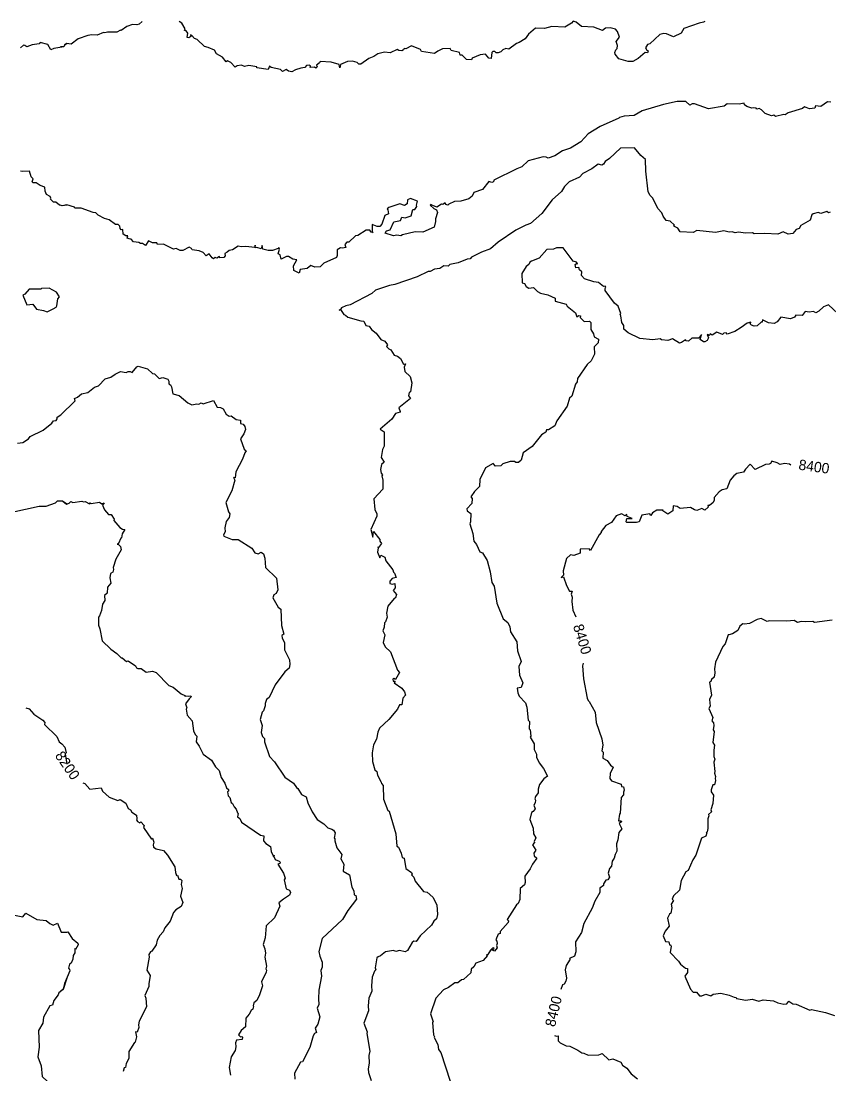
# Model space of a CAD drawing. Extents: x 9339 to 13216, y 3769 to 6935.
# Drawn here: x 10475 to 11070, y 6151 to 6927 of the extents above; entities that cross this region are included whole.
import ezdxf
from ezdxf.enums import TextEntityAlignment as Align

# ---------------------------------------------------------------- set-up
doc = ezdxf.new("R2010")
doc.units = 0
doc.header["$MEASUREMENT"] = 0
for name, color, linetype in [('DTM_SURFACE_CON', 9, 'Continuous'), ('DTM_SURFACE_ICON', 251, 'Continuous'), ('DTM_TEXT_ICON', 251, 'Continuous')]:
    doc.layers.add(name, color=color, linetype=linetype)
doc.styles.add('TMODELF', font='tmodelf')

msp = doc.modelspace()

# ---------------------------------------------------------------- linework, layer by layer
at = {"layer": 'DTM_SURFACE_CON', "linetype": 'Continuous', "flags": 128}
for points, elevation in [([(10564.29, 6926.98), (10562.06, 6924.79), (10560.3, 6924.32), (10557.11, 6924.56), (10553, 6923.21), (10548.8, 6920.18), (10548.34, 6920.51), (10545.54, 6918.97), (10538.67, 6919.12), (10536.71, 6918.51), (10535.82, 6918.7), (10531.07, 6916.81), (10527.24, 6916.99), (10524.18, 6916.43), (10517.13, 6914.03), (10512.05, 6910.07), (10508.55, 6910.58), (10506.98, 6909.42), (10506.63, 6908.29), (10504.07, 6908.12)], 2511.55), ([(10978.49, 6926.98), (10977.51, 6926.25), (10974.15, 6925.69), (10963.06, 6921.71), (10960.91, 6918.29), (10955.27, 6915.68), (10950.27, 6917.74), (10948.16, 6918.07), (10945.4, 6917.26), (10938.04, 6910.35), (10936.12, 6909.97), (10934.7, 6907.49), (10935.74, 6905.72), (10936.8, 6905.19), (10936.16, 6903.9), (10934.54, 6904.08), (10929.31, 6899.56), (10925.47, 6897.37), (10921.98, 6897.34), (10915.15, 6899.34), (10912.36, 6902.83), (10912.24, 6904.02), (10912.91, 6905.9), (10913.88, 6906.99), (10914.14, 6909.28), (10913.21, 6912.15), (10915.5, 6915.42), (10914.02, 6919.57), (10912.71, 6921.21), (10908.75, 6922.11), (10905.3, 6921.96), (10903.07, 6920.23), (10896.7, 6922.72), (10887.55, 6923.28), (10883.82, 6926.27), (10881.41, 6927.17), (10880.27, 6925.65), (10875.27, 6922.79), (10865.84, 6923.18), (10860.41, 6921.7), (10853.85, 6921.86), (10848.68, 6917.56), (10846.08, 6914.05), (10841.8, 6911.37), (10839.78, 6910.63), (10834.06, 6906.59), (10831.93, 6907.01), (10829.62, 6906.07), (10828.26, 6904.61), (10826.24, 6903.79), (10824.73, 6903.81), (10823.79, 6904.66), (10822.33, 6904.7), (10821.51, 6904.13), (10821.16, 6899.6), (10819.42, 6899.98), (10817.07, 6902.81), (10812.98, 6902.26), (10807.09, 6899.86), (10806.61, 6898.54), (10802.96, 6898.79), (10799.86, 6902.01), (10798.31, 6902.1), (10797.78, 6904.03), (10791.58, 6905.47), (10790.84, 6907.02), (10785.38, 6906.68), (10781.83, 6904.99), (10779.51, 6903.26), (10769.74, 6904.85), (10769.07, 6906.2), (10762.42, 6908.91), (10758.32, 6906.65), (10757.15, 6907.06), (10756.61, 6905.91), (10755.33, 6905.38), (10753.07, 6905.59), (10751.9, 6906.29), (10746.69, 6903.85), (10742.69, 6904.26), (10737.67, 6903.06), (10734.86, 6901.11), (10731, 6899.73), (10725.07, 6895.34), (10723.71, 6895.37), (10722.45, 6896.55), (10719.06, 6897.57), (10715.25, 6897.44), (10710.33, 6895.11), (10709.77, 6892.78), (10709.29, 6895.29), (10703.4, 6896.95), (10695.37, 6897.5), (10694.88, 6896.54), (10692.61, 6894.63), (10693.14, 6893.41), (10692.07, 6892.56), (10691.04, 6893.14), (10687.92, 6892.97), (10688.08, 6894.29), (10687.14, 6894.8), (10685.23, 6894.36), (10683.87, 6892.97), (10680.96, 6892.6), (10676.99, 6891.22), (10674.48, 6889.73), (10671.96, 6890.32), (10670.17, 6891.47), (10667.59, 6890.01), (10666.01, 6891.44), (10659.06, 6892.94), (10658.05, 6893.99), (10656.91, 6891.61), (10648.62, 6892.65), (10648.57, 6893.58), (10642.77, 6894.44), (10639.43, 6893.84), (10637.25, 6894.69), (10634.27, 6894.13), (10632.76, 6893.35), (10629.47, 6896.59), (10627.02, 6897.8), (10625.97, 6897.24), (10623.37, 6900.51), (10618.85, 6903.14), (10617.57, 6905.74), (10612.8, 6907.77), (10610.07, 6908.34), (10604.64, 6913.68), (10602.75, 6914.37), (10600.77, 6916.63), (10599.81, 6916.99), (10600.08, 6915.86), (10598.62, 6914.75), (10597.33, 6915.18), (10597.92, 6918.2), (10596.55, 6919.95), (10595.41, 6920.17), (10595.89, 6921.42), (10593.53, 6925.64), (10591.41, 6926.98)], 2511.55), ([(10508.66, 6910.5), (10506.98, 6909.42), (10506.63, 6908.29), (10499.2, 6906.91), (10496.99, 6906.03), (10494.69, 6909.88), (10489.15, 6911.32), (10488.4, 6910.48), (10483.27, 6909.74), (10479.29, 6908.26), (10477.95, 6909.25), (10476.76, 6909.42), (10474.68, 6907.4)], 2511.55), ([(11071.13, 6867.51), (11068.63, 6867.6), (11063.71, 6864.38), (11059.99, 6864.83), (11059.45, 6863.14), (11055.52, 6862.65), (11051.88, 6863.98), (11050.21, 6862.72), (11039.72, 6859.59), (11037.55, 6858.19), (11036.56, 6858.39), (11030.55, 6856.81), (11029.15, 6857.89), (11027.48, 6857.51), (11022.75, 6859.09), (11020.13, 6861.88), (11018.45, 6862.81), (11016.74, 6862.4), (11016.13, 6862.98), (11014.32, 6863.32), (11013.07, 6862.98), (11009.26, 6864.35), (11007.57, 6865.47), (11007.32, 6866.7), (11003.64, 6866.03), (10994.84, 6866.2), (10992.7, 6864.62), (10981.06, 6862.64), (10970.74, 6866.13), (10969.09, 6866.3), (10967.28, 6865.22), (10964.43, 6867.96), (10957.97, 6867.91), (10948.01, 6865.77), (10932.37, 6860.97), (10926.33, 6857.64), (10919.07, 6857.12), (10915.52, 6856.29), (10915.01, 6855.63), (10901.33, 6849.66), (10892.51, 6844.17), (10887.15, 6838.17), (10879.47, 6833.65), (10873.65, 6831.53), (10868.05, 6827.94), (10863.09, 6826.2), (10861.64, 6826.95), (10859.45, 6827.12), (10848.47, 6824.19), (10843.79, 6819.8), (10840, 6818.45), (10823.13, 6810.15), (10822.93, 6808.89), (10821.58, 6808.21), (10819.46, 6809), (10814.73, 6803.25), (10808.39, 6800.97), (10807.13, 6798.3), (10804.78, 6796.24), (10798.71, 6794.63), (10794.25, 6794.24), (10789.94, 6792.35), (10789.16, 6791.55), (10787.75, 6792.15), (10787.29, 6793.44), (10785.44, 6792.07), (10784.56, 6792.48), (10781.03, 6790.04), (10777.06, 6791.85), (10777.02, 6792.35), (10776.34, 6791.52), (10778.88, 6789.06), (10780.96, 6788.13), (10781.69, 6786.26), (10780.09, 6781.45), (10780.26, 6779.68), (10779.16, 6775.47), (10770.89, 6771.84), (10765.22, 6771.95), (10755.86, 6769.82), (10754.6, 6768.98), (10751.72, 6769.64), (10749.17, 6768.94), (10743.2, 6771.11), (10744.2, 6772.73), (10746.73, 6773.52), (10749.43, 6779.4), (10754.41, 6780.36), (10755.35, 6782.87), (10757.86, 6782.29), (10762.22, 6783.87), (10763.37, 6788.35), (10764.87, 6788.46), (10766.38, 6790.77), (10766.16, 6791.6), (10766.88, 6794.53), (10761.8, 6796.48), (10759.52, 6795.65), (10759.4, 6792.73), (10757.21, 6791.41), (10753.87, 6792.54), (10745.79, 6789.89), (10744.63, 6788.91), (10745.15, 6788.13), (10745.44, 6785.26), (10742.94, 6784.14), (10740.71, 6777.61), (10739.15, 6776.01), (10737.11, 6776.04), (10733.52, 6777.33), (10733.58, 6771.93), (10734.33, 6771.58), (10732.75, 6771.86), (10731.78, 6773.24), (10729.22, 6773.16), (10723.05, 6769.37), (10721.22, 6769.02), (10716.32, 6764.45), (10714.98, 6764.48), (10713.46, 6762.69), (10714.12, 6760.36), (10711.58, 6759.86), (10710.28, 6760.25), (10707.88, 6758.85), (10707.88, 6754.49), (10707.15, 6753.01), (10697.89, 6748.87), (10695.34, 6746.13), (10691.21, 6746.06), (10688.29, 6747.18), (10685.74, 6744.9), (10680.57, 6744.29), (10679.71, 6741.68), (10675.85, 6743.55), (10675.68, 6747.07), (10678, 6751.27), (10675.08, 6751.99), (10671.89, 6753.93), (10670.5, 6753.74), (10666.58, 6751.94), (10665.75, 6755.08), (10664.27, 6755.81), (10665.34, 6759.18), (10664.9, 6760.57), (10664.25, 6759.64), (10660.11, 6758.25), (10657, 6758.25), (10653.12, 6759.17), (10652.55, 6761.84), (10651.71, 6759.38), (10648.75, 6760.39), (10647.45, 6760.34), (10647.44, 6762.21), (10647.15, 6760.46), (10640.53, 6761.11), (10637.07, 6760.97), (10634.92, 6761.47), (10630.63, 6758.7), (10628.18, 6758.31), (10626.87, 6756.94), (10625.04, 6756.16), (10625.4, 6754.36), (10624.33, 6753.01), (10621.27, 6752.9), (10621.13, 6753.84), (10619.13, 6752.55), (10618.04, 6752.98), (10616.73, 6752), (10615.7, 6752.74), (10613.61, 6755.84), (10611.22, 6754.22), (10609.02, 6756.79), (10606.18, 6758.09), (10601.01, 6758.75), (10600.6, 6759.68), (10598.83, 6760.8), (10594.08, 6758.24), (10592.2, 6758.28), (10589.28, 6759.66), (10587.35, 6759.3), (10579.92, 6762.88), (10575.46, 6762.67), (10575.11, 6763.86), (10571.89, 6764.01), (10568.99, 6765.31), (10566.76, 6762.03), (10564.56, 6763.38), (10563.04, 6763.46), (10561.75, 6764.12), (10557.78, 6764.68), (10556.21, 6766.6), (10554.55, 6766.74), (10553.26, 6767.45), (10553.6, 6769), (10552.27, 6769.11), (10550.31, 6770.38), (10549.93, 6773.71), (10548.84, 6773.59), (10548.03, 6774.36), (10547.84, 6776.15), (10546.52, 6777.32), (10544.49, 6777.29), (10539.94, 6780.89), (10536.61, 6781.7), (10531.86, 6784.35), (10530.03, 6786.11), (10528.25, 6786.16), (10519.23, 6789.41), (10514.64, 6789.45), (10514.29, 6790.24), (10508.88, 6791.8), (10505.24, 6791.15), (10504.07, 6791.54)], 2523.74), ([(11070.65, 6786.5), (11069.52, 6785.94), (11068.27, 6786.86), (11063.76, 6785.39), (11061.94, 6786.15), (11058.11, 6785.17), (11057.17, 6784.5), (11055.95, 6780.61), (11048.96, 6776.68), (11047.81, 6774.55), (11045.71, 6773.69), (11043.23, 6770.79), (11039.81, 6770.35), (11036.07, 6772.12), (11032.1, 6770.4), (11022.64, 6770.86), (11014.77, 6770.41), (11013.6, 6771.2), (11008.33, 6771.08), (11003.31, 6771.64), (11000.67, 6771.31), (10998.57, 6771.93), (10996.23, 6771.77), (10992.38, 6772.84), (10986.29, 6771.5), (10972.52, 6772.91), (10969.72, 6771.42), (10960.37, 6771.92), (10958.45, 6774.61), (10955.69, 6776.07), (10956.13, 6776.85), (10952.83, 6779.85), (10950.06, 6780.4), (10947.67, 6783.58), (10946.84, 6785.98), (10943.87, 6789.25), (10940.04, 6796.83), (10938.26, 6798.76), (10936.77, 6801.52), (10934.96, 6816.59), (10934.67, 6825.24), (10931.38, 6828.2), (10926.56, 6833.87), (10916.28, 6833.67), (10908.24, 6825.9), (10904.98, 6823.71), (10903.84, 6821.82), (10902.64, 6821.13), (10899.8, 6821.84), (10895.21, 6818.37), (10888.51, 6814.98), (10886.14, 6812.32), (10878.57, 6808.91), (10875.01, 6805.44), (10872.91, 6801.71), (10866.09, 6795.48), (10858.44, 6785.57), (10850.13, 6778.09), (10846.73, 6776.97), (10839.36, 6773.15), (10826.26, 6764.33), (10820.7, 6759.5), (10814.03, 6757.05), (10806.7, 6753.36), (10805.66, 6752.04), (10803.46, 6751.84), (10796.76, 6749.16), (10790.71, 6748.01), (10789.49, 6746.83), (10786.33, 6746.85), (10783.32, 6745.09), (10779.36, 6744.62), (10776.16, 6742.88), (10774.73, 6742.76), (10766.76, 6738.85), (10750.28, 6733.34), (10746.25, 6732.49), (10735.94, 6728.99), (10733.2, 6726.66), (10717.37, 6718.28), (10714.25, 6717.61), (10711.05, 6716.15), (10710.26, 6714.88), (10709.16, 6714.34), (10710.31, 6714.74), (10712.69, 6711.04), (10713.82, 6710.7), (10715.69, 6709.11), (10725.11, 6706.47), (10727.48, 6706.25), (10728.75, 6703.12), (10731.29, 6702.52), (10733.09, 6700.12), (10736.4, 6697.49), (10740, 6692.83), (10742.87, 6691.54), (10744.83, 6688.92), (10744.2, 6687.63), (10745.91, 6685.79), (10747.38, 6685.2), (10749.61, 6681.28), (10752.14, 6680.46), (10754.44, 6678.79), (10756.48, 6674.52), (10757.98, 6674.71), (10756.98, 6672.26), (10757.66, 6669.23), (10761.44, 6665.55), (10762.72, 6660.86), (10761.83, 6654.2), (10760.72, 6653.72), (10760.2, 6651.33), (10761.84, 6649.38), (10753.07, 6642.39), (10754.2, 6639.82), (10754.07, 6639.18), (10750.8, 6638.22), (10748.04, 6634.16), (10739.37, 6626.67), (10742.38, 6624.63), (10742.42, 6614.28), (10741.18, 6611.63), (10740.19, 6605.95), (10742.37, 6602.32), (10740.29, 6600.78), (10739.54, 6597.09), (10740.07, 6594.21), (10741.19, 6592.97), (10740.56, 6592.34), (10741.43, 6589.15), (10741.46, 6582.58), (10734.66, 6575.43), (10735.38, 6567.48), (10736.92, 6564.47), (10736.86, 6562.71), (10732.43, 6552.77), (10733.93, 6547.11), (10734.45, 6551.46), (10739.07, 6545.36), (10739.16, 6544.21), (10740.39, 6542.63), (10738.13, 6539.66), (10737.68, 6539.87), (10738.02, 6539.4), (10737.55, 6536.26), (10739.26, 6532.1), (10739.98, 6533.92), (10742.92, 6532.48), (10743.59, 6529.66), (10748.83, 6523.23), (10749.11, 6521.53), (10749.98, 6520.73), (10751.31, 6517.55), (10748.32, 6516.69), (10746.51, 6514.82), (10746.57, 6513.17), (10748.51, 6512.57), (10750.28, 6513.08), (10750.47, 6509.92), (10748.9, 6507.87), (10751.56, 6505.07), (10750.75, 6502.46), (10749.78, 6502.01), (10745.16, 6496.37), (10744.12, 6491.32), (10744.51, 6488.2), (10743.33, 6484.84), (10742.59, 6484.04), (10742.4, 6480.95), (10741.37, 6478.29), (10742.91, 6475.34), (10741.72, 6469.68), (10743.1, 6466.51), (10747.12, 6462.78), (10752.13, 6449.2), (10753.6, 6447.65), (10750.76, 6442.33), (10749.53, 6443.22), (10748.79, 6442.53), (10749.03, 6441.27), (10750.35, 6441.25), (10749.74, 6439.85), (10755.26, 6436.02), (10757.35, 6433.3), (10758.17, 6430.95), (10756, 6428.61), (10755.43, 6423.67), (10753.64, 6423.84), (10752.21, 6420.44), (10745.7, 6413.07), (10738.97, 6406.49), (10737.82, 6403.55), (10736.71, 6398.48), (10734.44, 6394.4), (10733.54, 6388.43), (10733.81, 6382.13), (10735.38, 6375.84), (10737, 6374.74), (10737.5, 6371.91), (10740.25, 6366.9), (10740.37, 6365.87), (10741.64, 6364.29), (10741.79, 6354.34), (10745.1, 6346.07), (10745.96, 6345.53), (10751.02, 6328.82), (10751.6, 6319.63), (10752.83, 6318.87), (10754.9, 6314.42), (10755.62, 6311.39), (10757.11, 6310.81), (10758.3, 6303.15), (10762.5, 6300.34), (10762.89, 6299.44), (10762.49, 6298.65), (10764.31, 6296.75), (10765.18, 6293.81), (10771.41, 6286.22), (10773.91, 6285.84), (10778.21, 6282.13), (10781.17, 6276.6), (10781.64, 6269.38), (10780.92, 6266.18), (10778.94, 6264.47), (10777.13, 6261.6), (10768.8, 6253.78), (10765.86, 6249.62), (10764.24, 6249.67), (10763.06, 6248.87), (10759.65, 6242.93), (10757.86, 6242.01), (10753.77, 6242.95), (10750.94, 6242.22), (10749.28, 6242.86), (10743.34, 6241.95), (10739.67, 6238.94), (10737.85, 6238.3), (10736.87, 6237.38), (10735.81, 6230.04), (10736.19, 6228.67), (10735.2, 6227.64), (10733.44, 6223.32), (10732.96, 6216.83), (10733.37, 6212.93), (10731.15, 6207.68), (10730.48, 6202.14), (10730.74, 6198.39), (10727.46, 6189.41), (10729.89, 6183.08), (10729.57, 6181.86), (10731.79, 6168.81), (10731.16, 6165.55), (10731.35, 6160.01), (10730.54, 6155.8), (10730.82, 6153.11), (10732.91, 6147.15)], 2535.94), ([(10508.66, 6791.67), (10505.25, 6791.15), (10503.41, 6791.7), (10500.62, 6793.76), (10498.85, 6793.9), (10496.79, 6796.15), (10497, 6796.79), (10496.38, 6797.9), (10493.78, 6799.59), (10492.75, 6801.97), (10492.47, 6804.85), (10489.19, 6806.17), (10486.31, 6808.07), (10483.93, 6808.03), (10483.35, 6808.76), (10483.97, 6810.96), (10482.45, 6812.4), (10481.19, 6816.71), (10476.39, 6816.33), (10474.54, 6816.74)], 2523.74), ([(11076.44, 6711.89), (11069.46, 6718.23), (11065.69, 6716.83), (11062.38, 6713.56), (11060.14, 6712.46), (11058.37, 6713.31), (11055.28, 6712.89), (11052.27, 6713.4), (11050.07, 6710.51), (11045.44, 6710.75), (11044.39, 6709.15), (11041.53, 6707.91), (11034.32, 6709.12), (11031.58, 6705.79), (11029.36, 6704.51), (11025.29, 6704.94), (11020.75, 6707.13), (11020.57, 6705.42), (11019.88, 6705.47), (11016.89, 6702.78), (11014.63, 6702.57), (11012.81, 6703.2), (11011.85, 6704.3), (11012.2, 6705.39), (11009.55, 6704.84), (11005.28, 6701.45), (11000.41, 6698.62), (10994.93, 6696.67), (10994.19, 6697.66), (10992.52, 6697.42), (10991.34, 6696.3), (10987.33, 6698.04), (10983.74, 6695.85), (10982.29, 6696.81), (10981.7, 6695.36), (10981.13, 6696.2), (10980.21, 6696.31), (10981.07, 6693.86), (10980.15, 6691.9), (10978.52, 6691.03), (10977.44, 6691.1), (10974.98, 6692.67), (10975.93, 6696.39), (10973.92, 6693.7), (10968.93, 6693.78), (10966.33, 6691.51), (10964.65, 6691.82), (10964.09, 6692.56), (10961.16, 6690.42), (10959.7, 6689.99), (10954.59, 6693.32), (10951.13, 6692.09), (10946.56, 6692.51), (10945.53, 6693.1), (10940.06, 6692.4), (10930.55, 6693.46), (10921.88, 6697.64), (10918.77, 6700.4), (10918.75, 6702.95), (10917.32, 6705.22), (10916.6, 6710.25), (10916, 6711.23), (10916.58, 6711.9), (10914.61, 6717.2), (10912, 6719.4), (10905.04, 6728.71), (10905.04, 6730.27), (10905.6, 6731.27), (10905.04, 6731.9), (10903.78, 6731.8), (10900.07, 6734.77), (10896.66, 6735.16), (10889.72, 6737.43), (10887.53, 6739.76), (10887.8, 6742.48), (10886.19, 6744.11), (10885.64, 6745.62), (10883.48, 6745.43), (10882.86, 6747.91), (10884.06, 6748.78), (10884.56, 6748.38), (10884.06, 6749.56), (10881.47, 6750.4), (10874.24, 6760.21), (10869.26, 6760.33), (10866.9, 6759.34), (10862.22, 6758.9), (10856.41, 6752.73), (10850.72, 6750.52), (10849.7, 6749.72), (10848.74, 6747.88), (10846.79, 6746.45), (10843.72, 6741.3), (10843.97, 6734.45), (10845.73, 6734.08), (10846.94, 6731.64), (10848.8, 6730.5), (10852.19, 6730.92), (10855.27, 6728.04), (10857.45, 6726.72), (10862.96, 6725.62), (10868.13, 6723.15), (10868.3, 6720.84), (10876.27, 6718.66), (10876.96, 6717.25), (10883.28, 6712.43), (10884.28, 6709.35), (10885.72, 6710.46), (10886.77, 6710.11), (10886.72, 6709.04), (10889.7, 6706.02), (10893.46, 6706.26), (10894.51, 6705.14), (10894.42, 6700.05), (10896.56, 6696.9), (10896.94, 6694.61), (10900.03, 6693.06), (10899.89, 6690.33), (10896.95, 6687.37), (10897.14, 6682.01), (10894.85, 6677.14), (10891.84, 6674.2), (10884.72, 6664.03), (10884.55, 6661.6), (10883.11, 6659.77), (10880.56, 6650.89), (10878.76, 6649.5), (10877.06, 6643.76), (10869.45, 6632.73), (10867.9, 6629.18), (10863.4, 6626.29), (10861.97, 6626.1), (10861.47, 6624.59), (10858.13, 6622.52), (10851.25, 6614), (10844.74, 6609.33), (10843.1, 6603.96), (10841.35, 6602.18), (10839.35, 6602.15), (10838.42, 6602.8), (10835.06, 6602.98), (10829.69, 6601.13), (10828.36, 6599.74), (10824.33, 6599.58), (10822.7, 6601.48), (10816.92, 6598.28), (10812.69, 6589.56), (10812.6, 6584.42), (10808.98, 6580.72), (10806.19, 6576.81), (10807.24, 6575.73), (10806.8, 6571.88), (10803.25, 6567.96), (10803.58, 6566.68), (10806.19, 6564.57), (10806, 6558.41), (10805.52, 6556.9), (10807.51, 6549.79), (10808.4, 6544.27), (10810.31, 6541.84), (10812.9, 6536.37), (10814.81, 6535.66), (10818.13, 6529.92), (10820.44, 6521.79), (10821.54, 6513.86), (10823.38, 6511.22), (10825.18, 6498.57), (10829.9, 6487.09), (10833.28, 6484.45), (10834.99, 6481.23), (10835.29, 6477.41), (10840.06, 6470.05), (10840.42, 6463.47), (10843.1, 6455.56), (10841.49, 6451.93), (10841.98, 6445.6), (10844.41, 6439.95), (10843.26, 6436.53), (10840.22, 6435.97), (10840.65, 6432.54), (10841.86, 6430.08), (10846.31, 6425.11), (10847.27, 6422.13), (10848.46, 6412.52), (10849.26, 6411.45), (10849.09, 6406.01), (10849.8, 6405.27), (10850.24, 6400.78), (10849.75, 6399.97), (10852.68, 6395.09), (10852.88, 6390.94), (10854.42, 6387.41), (10854.47, 6385.3), (10856.53, 6381.14), (10859.75, 6376.91), (10862.69, 6371.29), (10859.97, 6369.23), (10856.72, 6365), (10855.75, 6361.75), (10855.72, 6359.04), (10853.68, 6356.38), (10853.29, 6354.65), (10853.78, 6353.64), (10853.43, 6351.49), (10852.47, 6349.92), (10853.52, 6347.15), (10852.09, 6345.19), (10850.81, 6344.59), (10849.66, 6339.4), (10851.96, 6333), (10852.31, 6328.85), (10854.07, 6325.8), (10852.88, 6323.12), (10853.12, 6322.44), (10851.46, 6320.72), (10854, 6316.66), (10852.44, 6314.51), (10852.82, 6312.65), (10854.75, 6310.98), (10851.58, 6306.47), (10849.95, 6303.08), (10845.81, 6297.62), (10846.1, 6293.04), (10845.74, 6291.34), (10842.58, 6288.55), (10842.23, 6280.31), (10840.92, 6277.49), (10839.69, 6276.46), (10832.98, 6265.67), (10833.94, 6264.62), (10833.66, 6263.43), (10827.79, 6256.88), (10827.77, 6255.38), (10826.32, 6254.87), (10824.49, 6250.75), (10825.35, 6249.73), (10825.64, 6248.1), (10825.17, 6246.68), (10825.44, 6244.85), (10823.62, 6242.4), (10821.63, 6243.31), (10823.45, 6244.17), (10823.14, 6244.87), (10822.16, 6244.69), (10820.58, 6243.22), (10818.73, 6239.99), (10817.6, 6239.76), (10818.45, 6239.31), (10815.13, 6235.48), (10809.86, 6233.45), (10808.26, 6230.94), (10806.45, 6229.25), (10806.06, 6226.47), (10800.65, 6221.51), (10799.32, 6221.25), (10796.64, 6219.07), (10794.41, 6219.11), (10789.63, 6215.64), (10786.06, 6213.87), (10780.33, 6207.79), (10776.52, 6196.23), (10778.53, 6190.31), (10778, 6189.87), (10778.63, 6180.72), (10779.51, 6179.22), (10779.13, 6178.81), (10781.92, 6173.69), (10782.33, 6170.1), (10783.96, 6167.79), (10791.05, 6146.79)], 2548.13), ([(10504.07, 6637.12), (10514.8, 6647.69), (10514.44, 6649.18), (10516.72, 6650.21), (10519.5, 6652.83), (10524.17, 6653.66), (10529.18, 6657.75), (10531.98, 6658.73), (10536.91, 6663.88), (10541.17, 6665.01), (10544.24, 6667.24), (10548.39, 6669.1), (10552.39, 6668.53), (10553.85, 6669.26), (10555.5, 6669.18), (10556.9, 6668.47), (10560.27, 6672.53), (10561.32, 6673.04), (10568.17, 6671.19), (10571.85, 6667.81), (10573.35, 6667.49), (10576.83, 6663.91), (10579.43, 6664.72), (10582.99, 6663.43), (10583.84, 6661.97), (10583.77, 6660.21), (10585.03, 6659.45), (10585.87, 6658), (10586.88, 6652.74), (10591.51, 6651.38), (10597.9, 6646.08), (10600.82, 6644.71), (10604.58, 6645.47), (10605.91, 6645.11), (10607.69, 6646), (10609.09, 6645.43), (10616.79, 6647.76), (10619.48, 6642.8), (10621.93, 6642.55), (10623.73, 6641.6), (10626.17, 6637.68), (10628.25, 6636.38), (10629.69, 6636.42), (10633.4, 6633.89), (10636.54, 6633.36), (10636.57, 6630.79), (10638.62, 6630.51), (10639.87, 6628.66), (10640.19, 6626.44), (10638.99, 6623.19), (10636.49, 6619.54), (10639.3, 6612.07), (10640.73, 6610.73), (10639.71, 6609.29), (10638.11, 6604.71), (10633.16, 6595.32), (10632.62, 6590.92), (10631.37, 6591.1), (10632.38, 6589.06), (10630.26, 6581.24), (10625.72, 6572.6), (10627.77, 6565.79), (10628.77, 6564.49), (10628.3, 6561.66), (10626.02, 6558.67), (10625.08, 6554.18), (10625.32, 6551.16), (10624.02, 6548.98), (10624.32, 6548.02), (10630.36, 6545.53), (10634.81, 6545.42), (10645.03, 6539.03), (10647.13, 6535.54), (10649.71, 6534.91), (10651.92, 6536.1), (10653.54, 6534.85), (10654.49, 6531.78), (10654.93, 6524.81), (10662.99, 6517.01), (10664.01, 6508.34), (10662.97, 6505.8), (10661.24, 6504.67), (10660.35, 6502.6), (10664.21, 6495.67), (10666.36, 6494.14), (10666.85, 6482.09), (10668.54, 6475.77), (10667.02, 6474.72), (10667.26, 6472.76), (10668.9, 6469.53), (10668.9, 6464.15), (10672.58, 6456.78), (10673.02, 6453.39), (10672.43, 6450.63), (10669.34, 6448.13), (10662.03, 6438.58), (10657.76, 6429.26), (10655.81, 6427.67), (10654.7, 6424.72), (10654.74, 6423.1), (10653.57, 6419.44), (10652.56, 6418.32), (10651.03, 6412.98), (10652.48, 6408.55), (10651.72, 6403.42), (10652.7, 6400.54), (10654.34, 6398.88), (10654.18, 6396.59), (10657.97, 6385.71), (10661.54, 6381.78), (10669.27, 6370.58), (10675.7, 6365.98), (10677.71, 6362.89), (10678.87, 6362.05), (10681.63, 6357.77), (10684.92, 6356.05), (10686.1, 6351.61), (10689.38, 6344.91), (10693.15, 6339.35), (10697.93, 6336.1), (10700.94, 6333.23), (10703.9, 6332.3), (10705.12, 6331.38), (10706.17, 6329.53), (10705.61, 6325.66), (10706.01, 6325.25), (10706.02, 6323.65), (10707.63, 6318.56), (10711.16, 6313.47), (10710.54, 6310.25), (10712.72, 6306.37), (10712.09, 6301.35), (10716.93, 6298.49), (10718.5, 6289.59), (10720.03, 6286.71), (10720.3, 6283.97), (10721.46, 6283.28), (10721.98, 6280.67), (10715.58, 6272.32), (10711.58, 6265.74), (10696.76, 6251.69), (10694.34, 6242.07), (10695.09, 6238.68), (10696.84, 6234.2), (10696.69, 6230.54), (10695.66, 6228.06), (10696.23, 6223.98), (10694.27, 6213.58), (10693.95, 6207.37), (10694.3, 6203.11), (10692.93, 6200.41), (10694.98, 6193.92), (10693.5, 6188.64), (10691.5, 6185.69), (10692.43, 6182.45), (10691.12, 6181.69), (10690.08, 6180.15), (10687.73, 6171.54), (10682.29, 6160.86), (10680.71, 6160.57), (10676.33, 6152.54), (10676.69, 6148.11)], 2523.74), ([(10472.5, 6616.45), (10476.43, 6616.93), (10480.66, 6619.66), (10481.86, 6621.34), (10491.28, 6625.97), (10497.76, 6631.01), (10499.03, 6632.92), (10500.93, 6633.01), (10501.73, 6634.4), (10501.73, 6635.66), (10504.25, 6637.23), (10508.66, 6641.69)], 2523.74), ([(10468.16, 6565.58), (10488.28, 6570.13), (10493.5, 6570), (10500.45, 6572.48), (10501.94, 6573.98), (10505.58, 6573.91), (10508.66, 6571.67)], 2511.55), ([(10504.07, 6573.93), (10505.78, 6573.76), (10508.54, 6571.37), (10510.48, 6572.23), (10511.75, 6573.46), (10513.23, 6572.68), (10519.69, 6573.67), (10521.01, 6573.2), (10522.17, 6573.41), (10525.49, 6571.69), (10526.05, 6572.55), (10526.74, 6571.89), (10532.76, 6572.91), (10534.42, 6571.63), (10536.13, 6572.44), (10534.98, 6570.78), (10536.46, 6567.39), (10539.44, 6563.85), (10541.44, 6563.89), (10543.6, 6560.46), (10543.32, 6559.36), (10547.83, 6554.36), (10549.78, 6553.11), (10551.51, 6552.93), (10549.55, 6549.71), (10549.12, 6546.81), (10548.49, 6546.39), (10546.68, 6542.53), (10545.93, 6541.97), (10546.54, 6542.02), (10548.28, 6540.42), (10548.76, 6537.93), (10544.9, 6530.96), (10542.94, 6524.89), (10543.19, 6523.39), (10542.6, 6521.42), (10540.94, 6520.49), (10540.49, 6517.25), (10541.04, 6513.41), (10538.8, 6510.41), (10538.4, 6505.96), (10536.4, 6504.16), (10536.65, 6500.66), (10535.13, 6497.78), (10534.38, 6493.2), (10532.92, 6489.3), (10532.04, 6488.38), (10532.06, 6482.51), (10533.08, 6479.72), (10534.7, 6470.83), (10541.26, 6464.72), (10545.48, 6461.66), (10548.86, 6458.34), (10549.42, 6458.45), (10552.6, 6455.66), (10553.9, 6456.1), (10559.2, 6452.41), (10560.02, 6450.98), (10561.07, 6450.44), (10563.45, 6450.59), (10567.06, 6447.72), (10571.78, 6448.47), (10574.42, 6447.51), (10583.84, 6438.06), (10587.07, 6436.75), (10593.02, 6431.88), (10595.56, 6430.52), (10595.98, 6429.78), (10596.44, 6430.34), (10598.39, 6430.04), (10600.14, 6430.37), (10600.35, 6429.67), (10598.7, 6428.25), (10596.1, 6424.6), (10597.14, 6421.5), (10596.65, 6420.54), (10597.28, 6416.08), (10601.02, 6411.91), (10602.08, 6404.51), (10603.13, 6401.96), (10604.38, 6400.68), (10603.91, 6396.56), (10606.13, 6393.21), (10609.01, 6387.41), (10615.3, 6382.99), (10618.13, 6378.06), (10620.94, 6375.37), (10622.35, 6370.22), (10625.18, 6366.06), (10626.2, 6362.62), (10627.7, 6361.5), (10627.79, 6360.26), (10627.05, 6359.79), (10627.61, 6356.83), (10628.83, 6355.55), (10629.72, 6351.91), (10630.78, 6351.11), (10631.9, 6348.56), (10633.5, 6347.01), (10634.28, 6344.22), (10634.94, 6343.74), (10634.38, 6341.37), (10636.18, 6340), (10637.37, 6337.43), (10651.44, 6327.83), (10653.83, 6327.18), (10653.59, 6323.66), (10655.14, 6321.74), (10658.67, 6319.48), (10659.27, 6315.88), (10661, 6312.11), (10661.49, 6312.95), (10661.05, 6311.98), (10662.07, 6309.99), (10665.08, 6308.76), (10665.9, 6307.88), (10665.53, 6306.89), (10664.08, 6306.43), (10668.33, 6299.75), (10669.37, 6296.04), (10668.78, 6294.85), (10670.3, 6288.4), (10672.62, 6287.31), (10673.44, 6285.7), (10672.78, 6283.55), (10668.15, 6280.72), (10664.9, 6277.85), (10665.53, 6275.44), (10661.51, 6266.93), (10655.47, 6261.11), (10654.72, 6252.2), (10653.4, 6247.18), (10654.55, 6244.15), (10655.07, 6240.98), (10654.4, 6237.99), (10655.65, 6231.31), (10655.15, 6229.46), (10655.67, 6228.37), (10655.58, 6226.96), (10652, 6219.82), (10652.68, 6216.81), (10650.58, 6210.26), (10648.55, 6205.96), (10646.46, 6204.45), (10645.89, 6202.18), (10646.17, 6201.66), (10645.68, 6199.6), (10644.34, 6198.69), (10643.1, 6195.88), (10640.65, 6192.96), (10640.39, 6186.68), (10637.03, 6183.93), (10635.08, 6180.71), (10636.62, 6179.31), (10637.56, 6179.57), (10637.96, 6179.08), (10637.79, 6177.26), (10633.75, 6176.91), (10632.91, 6175.01), (10633.26, 6171.92), (10632.62, 6169.13), (10629.64, 6164.7), (10628.35, 6156.7), (10629.15, 6151.14)], 2511.55), ([(11072.16, 6486.11), (11059.02, 6484.36), (11058.01, 6485.05), (11052.82, 6484.75), (11049.33, 6485.09), (11046.65, 6484.34), (11044.17, 6485.72), (11038.71, 6485.29), (11025.88, 6485.71), (11024.22, 6485.22), (11019.97, 6487.38), (11016.83, 6486.64), (11011.4, 6483.57), (11007.62, 6483.04), (11006.5, 6483.37), (11004.22, 6481.56), (11002.77, 6478.44), (10998.68, 6475.99), (10996.18, 6475.17), (10995.6, 6475.37), (10993.34, 6468.69), (10991.67, 6466.61), (10986.18, 6455.06), (10985.42, 6450.31), (10985.72, 6447.22), (10985.24, 6444.06), (10983.43, 6442.31), (10982.81, 6441.03), (10981.73, 6440.5), (10983.2, 6430.91), (10981.73, 6427.65), (10982.28, 6422.66), (10981.25, 6421.01), (10984.18, 6414.54), (10983.63, 6412.02), (10984.73, 6410.42), (10985.03, 6408.65), (10984.52, 6405.33), (10985.39, 6404), (10984.28, 6395.95), (10985.51, 6393.94), (10985, 6390.4), (10985.09, 6385.82), (10985.75, 6383.86), (10985.01, 6381.46), (10985.7, 6374.77), (10985.44, 6373.55), (10986.28, 6371.04), (10985.92, 6369.49), (10986.26, 6368.07), (10985.42, 6364.95), (10984.2, 6364.73), (10983.06, 6361.13), (10983.19, 6359.63), (10984.69, 6357.2), (10984.37, 6351.01), (10982.95, 6346.39), (10983.33, 6344.92), (10981.15, 6343.07), (10981.45, 6342), (10980.56, 6339.72), (10980.5, 6332.8), (10980.05, 6330.16), (10979.43, 6329.47), (10979.91, 6329.54), (10979.2, 6327.15), (10975.85, 6325.7), (10971.75, 6312.96), (10969.54, 6309.56), (10966.09, 6301.72), (10964.34, 6300.8), (10960.97, 6294.51), (10959.73, 6287.4), (10955.45, 6283.03), (10954.37, 6280.64), (10955.42, 6279.79), (10953.63, 6276.89), (10954.04, 6274.4), (10953.42, 6270.44), (10952.45, 6269.61), (10950.9, 6266.59), (10952.07, 6260.74), (10949.31, 6257.15), (10947.67, 6253.6), (10949.52, 6249.59), (10951.95, 6249.22), (10952.46, 6247.17), (10953.05, 6247.11), (10953.71, 6246.15), (10952.89, 6241.44), (10959.1, 6235.14), (10960.61, 6232.91), (10964.17, 6229.76), (10965.67, 6229.57), (10965.68, 6226.65), (10963.63, 6224.01), (10967.86, 6214.43), (10969.91, 6212.18), (10972.3, 6212.16), (10974.6, 6209.56), (10976.31, 6209.5), (10979.21, 6210.67), (10982.8, 6209.55), (10984.57, 6210.62), (10990.28, 6211.54), (10996.29, 6210.08), (10999.98, 6208.44), (11001.51, 6208.34), (11001.7, 6207.44), (11008.69, 6206.2), (11013.17, 6207.06), (11018.12, 6205.47), (11021.33, 6206.51), (11029.01, 6205.94), (11032.14, 6204.44), (11036.55, 6203.46), (11038.72, 6203.73), (11040.15, 6205.5), (11043.16, 6203.66), (11045.56, 6203.47), (11055.7, 6198.95), (11056.92, 6199.56), (11067.22, 6197.16), (11073.85, 6194.99)], 2572.51), ([(10467.79, 6269.44), (10476.31, 6267.73), (10478.55, 6270.45), (10486.6, 6265.79), (10493.43, 6264.97), (10496.16, 6262.83), (10498.73, 6261.57), (10501.84, 6262.92), (10504.49, 6256.36), (10508.66, 6256.43)], 2487.17), ([(10504.07, 6257.5), (10504.66, 6256.36), (10509.45, 6256.61), (10512.79, 6251.66), (10516.96, 6248.24), (10517.12, 6247), (10515.17, 6243.71), (10514.67, 6244.39), (10514.63, 6241.26), (10513.31, 6239.22), (10513.21, 6236.61), (10512.02, 6233.43), (10510.8, 6232.78), (10509.89, 6229.8), (10510.81, 6228.96), (10510.9, 6227.88), (10507.1, 6218.6), (10505.97, 6214.33), (10504.07, 6212.66)], 2487.17), ([(10508.66, 6222.39), (10505.99, 6214.17), (10502.81, 6211.68), (10502.32, 6210.27), (10499.22, 6206.14), (10498.19, 6202.51), (10496.27, 6202.1), (10491.6, 6193.76), (10491.2, 6189.35), (10487.96, 6183.95), (10488.46, 6171.65), (10487.51, 6164.69), (10489.82, 6157.87), (10490.6, 6150.08), (10494.58, 6146.42), (10497.85, 6141.51), (10501.7, 6131.57), (10504.12, 6122.28), (10508.66, 6117.57)], 2487.17)]:
    msp.add_lwpolyline(points, dxfattribs=dict(at, elevation=elevation))
at = {"layer": 'DTM_SURFACE_CON', "linetype": 'Continuous', "elevation": 2535.94, "flags": 128}
msp.add_lwpolyline([(10498.73, 6715.37), (10500.79, 6716.49), (10501.36, 6717.5), (10502.22, 6722.59), (10503.48, 6724.26), (10501.27, 6727.63), (10495.66, 6730.6), (10490.11, 6730.31), (10489.66, 6729.76), (10480.93, 6729.87), (10477.94, 6726.06), (10476.4, 6725.3), (10479.27, 6718.21), (10483.62, 6718.63), (10486.34, 6715.1), (10491.58, 6714.19), (10494.35, 6713.09)], close=True, dxfattribs=at)
at = {"layer": 'DTM_SURFACE_ICON', "linetype": 'Continuous', "flags": 128}
for points, elevation in [([(11041.77, 6600.2), (11040.77, 6600.93), (11037.06, 6601.53), (11033.8, 6600.8), (11031.7, 6602.03), (11027.78, 6603.07), (11026.69, 6601.38), (11025.69, 6600.85), (11023.17, 6600.74), (11015.51, 6597.03), (11011.72, 6600.83), (11008.36, 6597.37), (11006.99, 6595.06), (11001.98, 6594), (10999.83, 6592.31), (10997.14, 6589.15), (10994.68, 6582.75), (10991.16, 6582.12), (10989.04, 6580.68), (10985.22, 6576.42), (10985.22, 6574.53), (10984.44, 6572.61), (10981.88, 6570.48), (10980.54, 6570.54), (10980.82, 6569.36), (10978.3, 6567.12), (10976.31, 6568.38), (10972.45, 6566.84), (10970.87, 6567.2), (10967.94, 6569.16), (10960.15, 6568.39), (10958.13, 6569.67), (10955.13, 6570.3), (10954.86, 6566.65), (10951.16, 6564.02), (10947.6, 6566.48), (10947.76, 6567.06), (10943.01, 6567.02), (10939.8, 6565.18), (10938.57, 6563.13), (10937.82, 6564.35), (10932.08, 6563.45), (10930.03, 6558.48), (10928, 6557.98), (10920.91, 6557.91), (10920.54, 6558.44), (10920.91, 6560.86), (10925, 6560.99), (10921.28, 6562.48), (10920.91, 6564), (10919.78, 6562.97), (10917.15, 6564.42), (10913.17, 6562.83), (10909.81, 6558.03), (10905.56, 6555.67), (10902.19, 6551.31), (10902.15, 6550.51), (10900.68, 6548.95), (10894.34, 6537.5), (10893.27, 6538.62), (10886.59, 6538.35), (10886.74, 6535.3), (10881.89, 6533.62), (10879.54, 6534.23), (10876.49, 6531.61), (10874.18, 6522.36), (10874.45, 6519.3), (10872.77, 6517.61), (10874.46, 6517.94), (10876.56, 6511.58), (10878.82, 6507.34), (10880.8, 6507.42), (10880.12, 6505.15), (10880.66, 6502.93), (10880.46, 6499.71), (10881.35, 6493.55), (10883.55, 6488.46)], 2560.32), ([(10888.94, 6454.52), (10888.26, 6452.36), (10889.16, 6442.83), (10891.72, 6428.74), (10892.45, 6426.87), (10893.33, 6426.18), (10897.59, 6418.46), (10898.5, 6410.7), (10902.68, 6398.72), (10903.28, 6394.15), (10902.63, 6389.91), (10903.48, 6388.96), (10903.42, 6384.42), (10906.47, 6382.85), (10908.99, 6379.45), (10910.84, 6377.91), (10908.84, 6373.31), (10908.58, 6369.54), (10909.61, 6367.89), (10916.75, 6365.33), (10917, 6363.53), (10918.55, 6363.29), (10919.05, 6360.91), (10918.45, 6359.33), (10918.62, 6357.42), (10916.82, 6355.58), (10916.15, 6344.08), (10915.55, 6343.15), (10914.94, 6338.26), (10916.93, 6338.31), (10917.04, 6337.49), (10915.36, 6336.47), (10917.22, 6332.36), (10915.11, 6329.73), (10914.43, 6324.42), (10913.4, 6321.34), (10913.6, 6315.9), (10912.31, 6313.67), (10911.79, 6310.95), (10910.32, 6308.64), (10909.69, 6304.89), (10908.23, 6303.28), (10907.17, 6299.78), (10908.31, 6296.94), (10907.1, 6294.9), (10905.43, 6294.55), (10903.81, 6291.86), (10903.72, 6290.82), (10901.01, 6288.72), (10901.04, 6285.67), (10897.47, 6279.32), (10895.49, 6274.15), (10889.45, 6262.87), (10887.54, 6256.16), (10883.29, 6249.25), (10883.43, 6242.01), (10882.59, 6238.72), (10878.91, 6236.89), (10879.16, 6236.46), (10876.43, 6231.83), (10875.62, 6228.59), (10876.67, 6222.43), (10876.18, 6220.19), (10874.75, 6217.97), (10873.73, 6217.57), (10872.46, 6214.28)], 2560.32), ([(10478.7, 6421.5), (10480.92, 6420.85), (10484.41, 6416.79), (10491.07, 6412.36), (10492.57, 6410.83), (10492.33, 6409.16), (10501.3, 6400.45), (10503.06, 6396.53), (10505.15, 6395.12), (10507.31, 6392.58), (10508.23, 6388.4), (10507.44, 6387.57), (10508.66, 6380.01)], 2499.36), ([(10520.61, 6366.31), (10522.02, 6365.73), (10525.61, 6361.75), (10534.12, 6362.56), (10535.14, 6360.19), (10540.03, 6355.7), (10546.2, 6353.27), (10547.99, 6353.96), (10552.28, 6351.24), (10553.97, 6347.4), (10555.52, 6346.53), (10556.51, 6344.71), (10559.93, 6342.41), (10560.33, 6339.7), (10559.93, 6339.06), (10560.81, 6337.8), (10562.58, 6336.94), (10563.28, 6337.52), (10565.58, 6334.91), (10565.21, 6333.47), (10571.08, 6324.93), (10571.85, 6325.59), (10572.89, 6322.68), (10572.32, 6320.57), (10572.56, 6318.85), (10574.54, 6317.64), (10580, 6316.52), (10582.97, 6313.16), (10588.25, 6304.43), (10588.69, 6300.41), (10589.44, 6298.2), (10590.26, 6298.22), (10591.33, 6295.43), (10592.35, 6295.31), (10593.31, 6294.48), (10592.93, 6291.38), (10593.58, 6288.59), (10592.48, 6282.81), (10594.13, 6278.32), (10592.96, 6275.27), (10588.91, 6272.84), (10587.26, 6270.84), (10584.9, 6264.56), (10581, 6259.61), (10579.78, 6256.65), (10577.22, 6254.04), (10575.2, 6250.53), (10574.44, 6247.05), (10571.4, 6242.43), (10570.32, 6241.92), (10569.16, 6239.87), (10569.45, 6238.02), (10567.6, 6228.42), (10570.22, 6224.51), (10569.09, 6218.34), (10569.13, 6216.3), (10566.13, 6209.74), (10566.84, 6207.8), (10567.35, 6201.39), (10562.03, 6190.81), (10561.48, 6188.13), (10561.84, 6186.07), (10560.57, 6182.83), (10559.3, 6183.01), (10560.13, 6179.41), (10559.16, 6175.42), (10558.48, 6175.05), (10554.41, 6168.42), (10554.4, 6163.27), (10552.55, 6159.75), (10551.93, 6156.74), (10550.96, 6156.5), (10550.13, 6153.8)], 2499.36), ([(10867.82, 6180.4), (10869.13, 6179.69), (10870.53, 6179.93), (10870.48, 6176.46), (10871.9, 6174.92), (10876.26, 6172.8), (10879.07, 6172.45), (10884.92, 6169.57), (10887.76, 6167.56), (10889.34, 6167.35), (10892.6, 6165.87), (10900.46, 6166.11), (10902.76, 6166.96), (10907.73, 6162.45), (10910.75, 6163.02), (10916.61, 6160.68), (10917.76, 6158.35), (10920.97, 6156.19), (10924.25, 6152.1), (10928.93, 6148.48)], 2560.32)]:
    msp.add_lwpolyline(points, dxfattribs=dict(at, elevation=elevation))

# ---------------------------------------------------------------- texts
at = {"layer": 'DTM_TEXT_ICON', "linetype": 'Continuous', "style": 'TMODELF'}
for s, rotation, p in [('8400', 352.15172, (11058.81, 6599.18, 2560.32)), ('8400', 286.9709, (10888.25, 6472.1, 2560.32)), ('8200', 304.64038, (10509.25, 6379.14, 2499.36)), ('8400', 76.64745, (10866.98, 6198.09, 2560.32))]:
    msp.add_text(s, height=7.62, rotation=rotation, dxfattribs=at).set_placement(p, align=Align.MIDDLE_CENTER)

doc.saveas('drawing.dxf')
